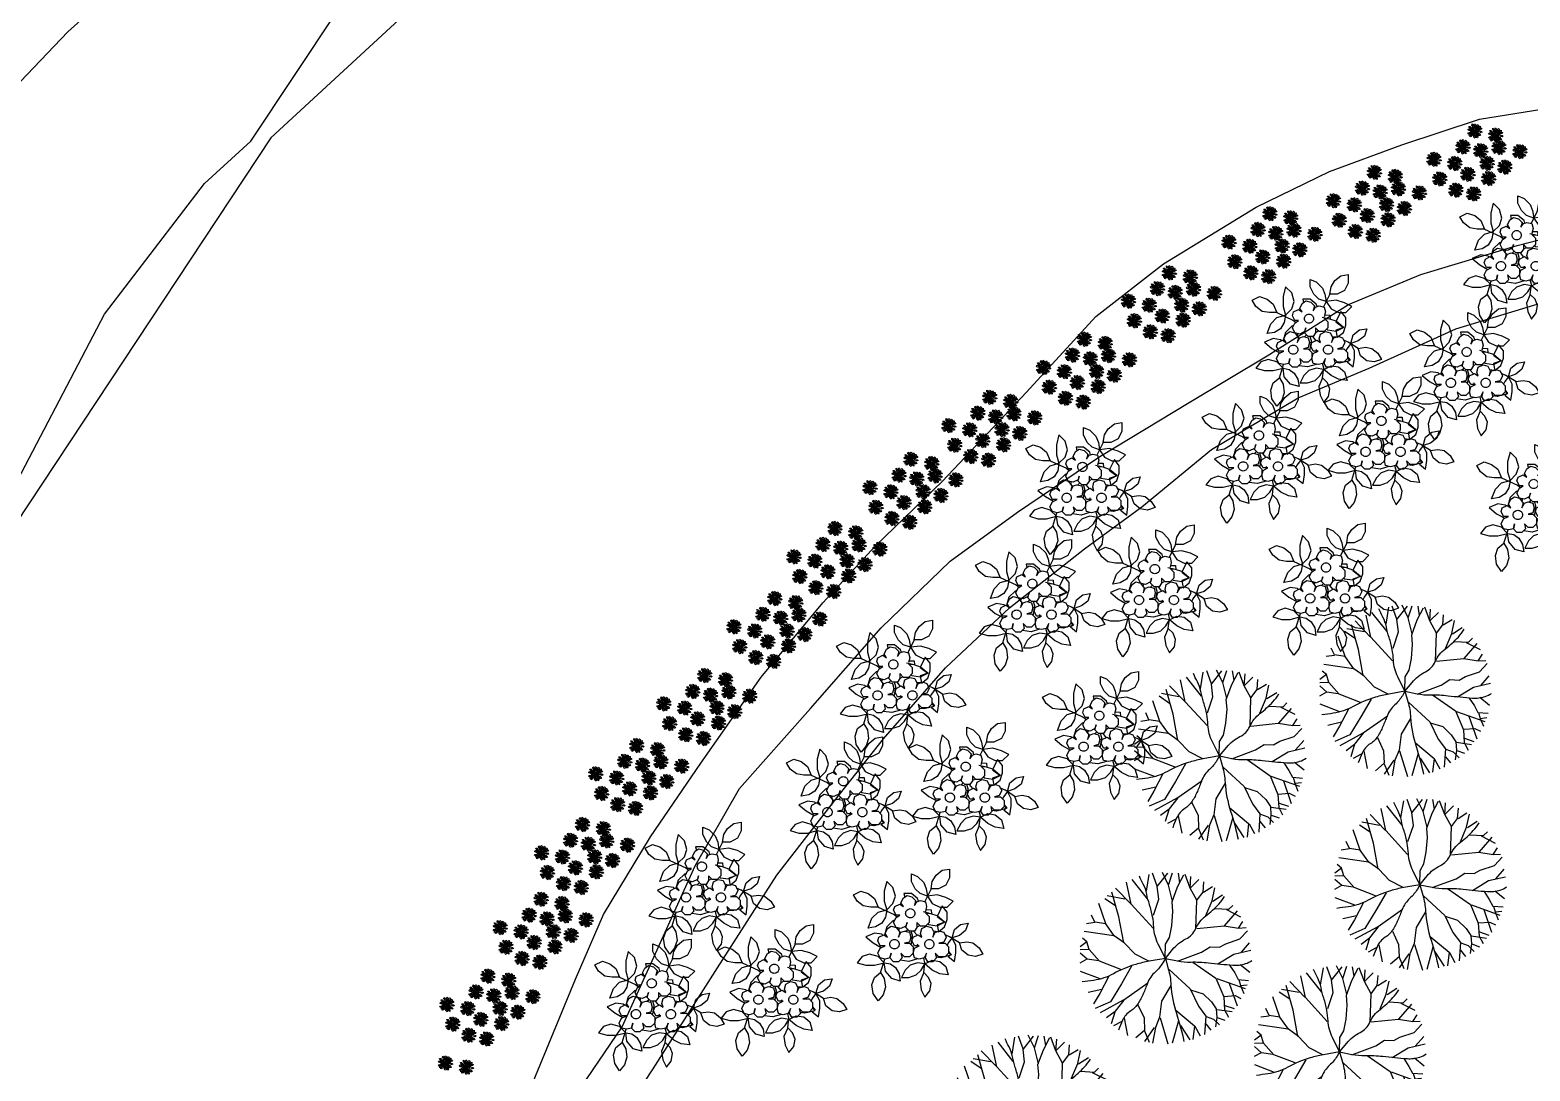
# Model space of a CAD drawing. Header units: millimetres. Extents: x 1101 to 4203, y 1053 to 1744.
# Drawn here: x 1389.92 to 1432.53, y 1653.85 to 1683.42 of the extents above; entities that cross this region are included whole.
import ezdxf

# ---------------------------------------------------------------- set-up
doc = ezdxf.new("R2010")
doc.units = ezdxf.units.MM
doc.layers.add('01_Fina', color=7, linetype='Continuous')
doc.layers.add('NEW_PLANTS', color=7, linetype='Continuous')
doc.styles.get("Standard").update_dxf_attribs({"font": 'arial.ttf'})

# ---------------------------------------------------------------- blocks, each defined once
blk = doc.blocks.new('shrubs1')
at = {"color": 70}
for points in [[(4341.3, 946.2, -0.243115), (4336, 947.1, -0.399574), (4341, 948.9, -0.151757), (4338.9, 947.7, -0.102993), (4341.3, 946.2, 4.231592)], [(4339.9, 942.8, -0.243115), (4336.2, 942.8, -0.399574), (4339.3, 944.7, -0.151757), (4338.1, 943.6, -0.102993), (4339.9, 942.8, 4.231592)], [(4340.8, 952, -0.243115), (4338.9, 955.2, -0.399574), (4342.1, 953.4, -0.151757), (4340.5, 953.9, -0.102993), (4340.8, 952, 4.231592)], [(4344.3, 940.9, -0.243115), (4340.3, 937.4, -0.399574), (4341.9, 942.4, -0.151757), (4341.7, 940, -0.102993), (4344.3, 940.9, 4.231592)], [(4343.5, 944.2, -0.243115), (4340.3, 942.3, -0.399574), (4342, 945.6, -0.151757), (4341.5, 943.9, -0.102993), (4343.5, 944.2, 4.231592)], [(4343.6, 948, -0.243115), (4340.4, 949.8, -0.399574), (4344, 949.9, -0.151757), (4342.4, 949.5, -0.102993), (4343.6, 948, 4.231592)], [(4343.5, 951.8, -0.243115), (4341, 956.5, -0.399574), (4345.5, 953.8, -0.151757), (4343.2, 954.6, -0.102993), (4343.5, 951.8, 4.231592)], [(4346.3, 943.4, -0.338305), (4343, 941.8, -0.306628), (4345.4, 945.5, -0.198031), (4344.3, 943.1, -0.284575), (4346.3, 943.4, 2.19888)], [(4344.5, 955, -0.243115), (4344.4, 958.8, -0.399574), (4346.3, 955.6, -0.151757), (4345.2, 956.8, -0.102993), (4344.5, 955, 4.231592)], [(4347.4, 937.5, -0.243115), (4345.6, 934.3, -0.399574), (4345.5, 937.9, -0.151757), (4345.9, 936.3, -0.102993), (4347.4, 937.5, 4.231592)], [(4347, 950.2, -0.338305), (4347.7, 953.8, -0.306628), (4349.1, 949.7, -0.198031), (4347.9, 952, -0.284575), (4347, 950.2, 2.19888)], [(4350.4, 941.8, -0.243115), (4350.4, 938.1, -0.399574), (4348.5, 941.2, -0.151757), (4349.7, 940, -0.102993), (4350.4, 941.8, 4.231592)], [(4349.4, 953.6, -0.243115), (4351.5, 958.5, -0.399574), (4352.1, 953.3, -0.151757), (4351.3, 955.6, -0.102993), (4349.4, 953.6, 4.231592)], [(4352.1, 938.3, -0.243115), (4352.1, 934.6, -0.399574), (4350.2, 937.7, -0.151757), (4351.4, 936.5, -0.102993), (4352.1, 938.3, 4.231592)], [(4351.4, 952, -0.243115), (4354.6, 953.9, -0.399574), (4352.8, 950.6, -0.151757), (4353.3, 952.3, -0.102993), (4351.4, 952, 4.231592)], [(4351.8, 944.5, -0.243115), (4355.1, 942.6, -0.399574), (4351.4, 942.6, -0.151757), (4353, 942.9, -0.102993), (4351.8, 944.5, 4.231592)], [(4353.3, 941.7, -0.243115), (4356, 937.1, -0.399574), (4351.4, 939.6, -0.151757), (4353.7, 938.9, -0.102993), (4353.3, 941.7, 4.231592)], [(4352.8, 947.4, -0.338305), (4356.3, 946, -0.306628), (4352, 945.3, -0.198031), (4354.5, 946.1, -0.284575), (4352.8, 947.4, 2.19888)], [(4353.6, 954.2, -0.243115), (4356.8, 956, -0.399574), (4355.1, 952.8, -0.151757), (4355.5, 954.4, -0.102993), (4353.6, 954.2, 4.231592)], [(4354.8, 944.1, -0.243115), (4359.1, 940.9, -0.399574), (4353.9, 941.4, -0.151757), (4356.3, 941.7, -0.102993), (4354.8, 944.1, 4.231592)], [(4355.3, 947.2, -0.243115), (4360.5, 946.2, -0.399574), (4355.6, 944.4, -0.151757), (4357.6, 945.7, -0.102993), (4355.3, 947.2, 4.231592)], [(4356.7, 950.5, -0.243115), (4360.4, 950.5, -0.399574), (4357.2, 948.6, -0.151757), (4358.5, 949.8, -0.102993), (4356.7, 950.5, 4.231592)]]:
    blk.add_lwpolyline(points, format="xyb", dxfattribs=at)
at = {"color": 46, "lineweight": 25}
for points in [[(4338.2, 943.6), (4340.3, 943.9)], [(4341.8, 940), (4343.1, 942.4)], [(4346.4, 948.9), (4342.3, 949.6)], [(4348.3, 946.7), (4344.5, 943.3)], [(4347.2, 953.2), (4345.2, 956.6)], [(4348.3, 946.7), (4348, 951.6)], [(4353.6, 939.1), (4348.3, 946.7)], [(4353, 943), (4349.9, 944.4)], [(4356.2, 941.8), (4354.5, 942.3)], [(4354.6, 953.5), (4355.4, 954.4)], [(4357.5, 945.6), (4355.4, 945.4)]]:
    blk.add_lwpolyline(points, dxfattribs=at)
for points in [[(4348.3, 946.7, 0.071347), (4339, 947.6, 7.890142)], [(4348.3, 946.7, 0.082733), (4340.6, 953.7, 20.273115)], [(4348.3, 946.7, 0.216963), (4341.6, 944.1, -0.417545)], [(4348.3, 946.7, 0.118288), (4343.4, 954.5, 14.536196)], [(4345.8, 936.4, -0.068386), (4348.3, 946.7, 3.442757)], [(4348.3, 946.7, -0.116255), (4353.2, 952.1, -0.060372)], [(4348.3, 946.7, -0.138137), (4358, 949.8, -6.895939)], [(4354.3, 946.2, 0.065358), (4348.3, 946.7, 1.516281)], [(4348.3, 946.7, -0.109166), (4349.7, 940.2, 0.286313)], [(4349.9, 949.1, 0.052373), (4351.3, 955.5, 35.05362)], [(4351.4, 936.7, 0.100215), (4350.9, 939.7, -1.505929)]]:
    blk.add_lwpolyline(points, format="xyb", dxfattribs=at)
at = {"color": 0, "flags": 1}
for tag, p in [('ITEM', (4350.4, 947)), ('SIZE', (4350.4, 945.8))]:
    blk.add_attdef(tag, p, '', height=0.5, dxfattribs=at)
blk = doc.blocks.new('s1')
blk.add_blockref('shrubs1', (0, 0))
blk = doc.blocks.new('shrubs')
at = {"layer": 'NEW_PLANTS', "color": 70, "linetype": 'Continuous'}
for points in [[(4514.12, 913.75), (4515.23, 913.3), (4516.33, 912.2), (4516.77, 911.1), (4516.99, 909.78), (4515.67, 910.22), (4514.79, 911.1), (4514.12, 912.42)], [(4520.96, 914.63), (4520.96, 913.08), (4520.3, 911.76), (4518.98, 911.1), (4517.65, 911.1), (4517.87, 912.42), (4518.54, 913.53), (4519.64, 914.41)], [(4503.76, 910), (4505.08, 910.66), (4506.4, 910.22), (4507.51, 909.33), (4508.17, 907.79), (4506.85, 907.79), (4505.52, 908.01), (4504.42, 908.89)], [(4509.71, 912.42), (4509.27, 910.66), (4509.27, 908.89), (4509.71, 907.35), (4510.82, 908.45), (4511.26, 909.78), (4510.82, 911.32)], [(4521.62, 908.89), (4520.3, 909.55), (4518.76, 910), (4516.99, 909.78), (4517.87, 908.45), (4519.2, 907.79), (4520.52, 907.79)], [(4518.98, 903.38), (4520.08, 904.26), (4520.52, 905.58), (4520.52, 906.91), (4519.64, 908.01), (4518.73, 906.15), (4520.1, 905.12), (4518.73, 904.64)], [(4506.4, 904.04), (4507.07, 905.8), (4508.17, 906.91), (4509.71, 907.35), (4509.49, 906.03), (4508.83, 904.92), (4507.73, 904.26)], [(4524.27, 904.92), (4523.83, 903.6), (4522.73, 902.72), (4521.4, 902.28), (4521.84, 903.82), (4522.95, 904.7)], [(4526.92, 899.41), (4525.59, 898.97), (4524.27, 899.19), (4523.17, 900.07), (4522.73, 901.39), (4524.05, 901.61), (4525.15, 901.39), (4526.25, 900.51)], [(4504.42, 897.86), (4505.96, 897.42), (4507.51, 897.42), (4509.27, 897.86), (4508.17, 898.97), (4506.63, 899.41), (4505.3, 898.97)], [(4512.14, 894.55), (4510.6, 895), (4509.49, 896.32), (4509.27, 897.86), (4510.37, 897.64), (4511.26, 896.98), (4511.92, 895.88)], [(4512.36, 895.22), (4513.68, 895.22), (4515.01, 895.66), (4515.89, 896.54), (4516.55, 897.64), (4515.23, 897.86), (4513.9, 897.42), (4513.02, 896.54)], [(4520.74, 895.66), (4519.2, 895.88), (4517.87, 896.54), (4516.55, 897.64), (4517.87, 898.3), (4519.2, 898.08), (4520.3, 897.2)], [(4508.17, 891.03), (4507.29, 892.35), (4507.07, 893.89), (4507.51, 895.22), (4508.61, 896.1), (4509.27, 895), (4509.49, 893.45), (4509.05, 892.13)], [(4516.55, 891.69), (4517.43, 892.79), (4517.65, 894.11), (4517.21, 895.22), (4516.33, 896.1), (4515.67, 894.55), (4515.89, 893.01)]]:
    blk.add_lwpolyline(points, close=True, dxfattribs=at)
for points in [[(4517.65, 911.1), (4516.51, 908.81)], [(4512.61, 908.04), (4512.58, 907.98)], [(4515.38, 908.87), (4515.23, 909.33), (4514.12, 910.22), (4512.8, 910.22), (4512.94, 909.6)], [(4508.17, 907.79), (4511.04, 906.47), (4511.57, 906.06)], [(4511.15, 905.48), (4510.82, 905.36), (4509.71, 904.26), (4509.29, 902.8)], [(4517.1, 904.86), (4517.21, 904.7), (4518.76, 904.48), (4520.08, 905.14), (4518.76, 906.25), (4517.63, 906.63), (4516.28, 906.94)], [(4516.73, 907.38), (4517.65, 907.35), (4517.7, 906.63), (4516.76, 906.69)], [(4509.02, 902.78), (4508.83, 902.94), (4507.51, 903.16), (4505.96, 902.5), (4507.29, 901.39), (4508.74, 900.56)], [(4511.78, 903.65), (4511.92, 903.82), (4511.94, 904.04)], [(4513.48, 903.84), (4513.12, 903.47)], [(4513.13, 903.47), (4513.24, 903.6)], [(4513.25, 904.76), (4513.28, 904.74)], [(4514.03, 901.09), (4514.12, 901.17), (4514.34, 902.72), (4514.11, 903.52)], [(4514.52, 903.52), (4515.14, 902.77)], [(4515.65, 904.51), (4515.23, 904.26), (4515.11, 904.26)], [(4518.78, 903.4), (4518.09, 903.48)], [(4518.37, 903.26), (4518.15, 903.21)], [(4522.73, 901.39), (4520.96, 902.5), (4520.15, 902.86)], [(4514.45, 900.25), (4514.6, 900.19)], [(4515.42, 900.83), (4515.23, 901.17)], [(4520.8, 899.88), (4521.27, 899.28), (4520.74, 898.97), (4521.84, 898.08), (4522.06, 899.63), (4522.06, 900.95), (4521.4, 902.28), (4520.74, 901.39), (4520.52, 900.95)], [(4508.61, 896.1), (4509.35, 898.5)], [(4515.25, 898.56), (4515.23, 898.53), (4513.68, 898.08), (4512.14, 898.3), (4512.11, 898.33)], [(4516.33, 896.1), (4516.55, 897.86), (4516.35, 898.68)], [(4516.8, 899.33), (4516.75, 899.35)], [(4520.8, 899.76), (4521.18, 899.19), (4519.42, 898.75), (4518.57, 898.85)]]:
    blk.add_lwpolyline(points, dxfattribs=at)
at = {"layer": 'NEW_PLANTS', "color": 30, "linetype": 'Continuous', "true_color": 0xf26722}
blk.add_lwpolyline([(4516.64, 906.81), (4517.3, 906.15), (4517.3, 905.06), (4516.64, 904.4), (4515.76, 904.4), (4515.11, 905.06), (4515.11, 904.18), (4514.67, 903.52), (4513.79, 903.52), (4513.13, 904.18), (4513.35, 905.06), (4513.13, 904.4), (4512.26, 903.96), (4511.38, 904.18), (4510.94, 905.06), (4511.38, 905.93), (4512.04, 906.37), (4511.38, 906.37), (4510.94, 907.25), (4511.16, 907.91), (4512.04, 908.34), (4512.7, 907.91), (4512.26, 908.56), (4512.7, 909.44), (4513.35, 909.88), (4514.23, 909.66), (4514.89, 909), (4514.67, 908.12), (4515.11, 908.78), (4515.76, 909), (4516.64, 908.78), (4516.86, 907.91), (4516.64, 907.03)], dxfattribs=at)
for points in [[(4513.1, 906.71, -0.098476), (4513.16, 907.03, -0.098485), (4513.34, 907.29, -0.098498), (4513.61, 907.47, -0.098507), (4513.93, 907.54, -0.098507), (4514.24, 907.47, -0.098498), (4514.51, 907.29, -0.098485), (4514.69, 907.03, -0.098476), (4514.75, 906.71, -0.098476), (4514.69, 906.39, -0.098485), (4514.51, 906.12, -0.098498), (4514.24, 905.94, -0.098507), (4513.93, 905.88, -0.098507), (4513.61, 905.94, -0.098498), (4513.34, 906.12, -0.098485), (4513.16, 906.39, -0.098476)], [(4510.27, 901.17, -0.098476), (4510.33, 901.49, -0.098485), (4510.51, 901.76, -0.098498), (4510.78, 901.94, -0.098507), (4511.1, 902, -0.098507), (4511.42, 901.94, -0.098498), (4511.68, 901.76, -0.098485), (4511.86, 901.49, -0.098476), (4511.93, 901.17, -0.098476), (4511.86, 900.86, -0.098485), (4511.68, 900.59, -0.098498), (4511.42, 900.41, -0.098507), (4511.1, 900.34, -0.098507), (4510.78, 900.41, -0.098498), (4510.51, 900.59, -0.098485), (4510.33, 900.86, -0.098476)], [(4516.51, 901.17, -0.098476), (4516.57, 901.49, -0.098485), (4516.75, 901.76, -0.098498), (4517.02, 901.94, -0.098507), (4517.34, 902, -0.098507), (4517.66, 901.94, -0.098498), (4517.93, 901.76, -0.098485), (4518.11, 901.49, -0.098476), (4518.17, 901.17, -0.098476), (4518.11, 900.86, -0.098485), (4517.93, 900.59, -0.098498), (4517.66, 900.41, -0.098507), (4517.34, 900.34, -0.098507), (4517.02, 900.41, -0.098498), (4516.75, 900.59, -0.098485), (4516.57, 900.86, -0.098476)]]:
    blk.add_lwpolyline(points, format="xyb", close=True, dxfattribs=at)
for points in [[(4509.41, 900.89), (4508.53, 900.89), (4508.1, 901.77), (4508.31, 902.43), (4509.19, 902.87), (4509.85, 902.43), (4509.41, 903.08), (4509.85, 903.96), (4510.51, 904.4), (4511.38, 904.18), (4512.04, 903.3), (4511.82, 902.43), (4512.26, 903.3), (4512.92, 903.52), (4513.79, 903.3), (4514.01, 902.43), (4513.79, 901.55), (4512.92, 901.33), (4513.79, 901.33), (4514.45, 900.67), (4514.45, 899.58), (4513.79, 898.92), (4512.92, 898.92), (4512.26, 899.58), (4512.48, 898.7), (4511.82, 898.04), (4510.94, 898.04), (4510.29, 898.7), (4510.51, 899.58), (4510.29, 898.7), (4509.41, 898.48), (4508.53, 898.7), (4508.1, 899.58), (4508.53, 900.46)], [(4515.54, 900.89), (4514.67, 900.89), (4514.23, 901.77), (4514.45, 902.43), (4515.33, 902.87), (4515.98, 902.43), (4515.76, 903.08), (4515.98, 903.96), (4516.86, 904.4), (4517.74, 904.18), (4518.17, 903.3), (4517.95, 902.43), (4518.39, 903.3), (4519.27, 903.52), (4519.93, 903.3), (4520.36, 902.43), (4519.93, 901.55), (4519.05, 901.33), (4520.15, 901.33), (4520.8, 900.67), (4520.8, 899.58), (4520.15, 898.92), (4519.05, 898.92), (4518.39, 899.58), (4518.61, 898.7), (4517.95, 898.04), (4517.08, 898.04), (4516.64, 898.7), (4516.86, 899.58), (4516.42, 898.7), (4515.54, 898.48), (4514.67, 898.7), (4514.45, 899.58), (4514.67, 900.46)]]:
    blk.add_lwpolyline(points, close=True, dxfattribs=at)
blk = doc.blocks.new('tree9')
at = {"color": 106}
for p, q in [((948.53, 449.07), (947.84, 452.26)), ((950.91, 449.87), (948.69, 452.66)), ((950.75, 450.95), (951.14, 453.4)), ((952.34, 451.69), (951.65, 453.57)), ((952.34, 451.63), (953.87, 453.57)), ((953.99, 451.86), (953.08, 453.69)), ((953.99, 451.86), (954.56, 453.63)), ((955.3, 451.58), (956.21, 453.34)), ((955.64, 452.2), (955.41, 453.57)), ((957.12, 451.41), (956.38, 453.4)), ((957.12, 451.41), (957.24, 453.12)), ((957.12, 451.41), (958.38, 452.66)), ((959, 450.84), (959.11, 452.31)), ((947.61, 449.81), (945.05, 450.27)), ((946.75, 447.25), (945.73, 450.84)), ((948.46, 449.12), (946.24, 451.41)), ((952.56, 449.81), (952.34, 451.63)), ((954.56, 449.53), (953.99, 451.86)), ((954.5, 449.41), (955.3, 451.58)), ((958.09, 449.64), (957.12, 451.41)), ((958.09, 449.64), (959, 450.84)), ((959.06, 450.84), (960.36, 451.63)), ((960.31, 449.58), (960.71, 451.47)), ((960.42, 449.53), (961.85, 450.44)), ((944.82, 446.22), (943.8, 449.19)), ((946.24, 448.84), (944.71, 449.87)), ((951.71, 445.6), (948.53, 449.07)), ((951.77, 447.47), (952.56, 449.81)), ((954.44, 445.94), (954.62, 447.99)), ((954.62, 447.99), (954.5, 449.41)), ((957.97, 445.49), (958.09, 449.64)), ((959.4, 447.42), (960.31, 449.58)), ((960.71, 448.44), (962.76, 448.33)), ((962.14, 445.94), (964.01, 448.11)), ((962.42, 448.28), (964.47, 447.25)), ((962.76, 448.33), (963.33, 448.9)), ((943.23, 446.39), (942.03, 446.22)), ((943.23, 446.46), (942.77, 447.47)), ((944.82, 446.22), (943.23, 446.46)), ((946.07, 444.46), (944.82, 446.22)), ((947.44, 443.43), (946.75, 447.25)), ((954.1, 444.23), (954.44, 445.94)), ((958.09, 445.54), (962.07, 445.94)), ((962.07, 445.94), (964.18, 445.6)), ((964.18, 445.6), (964.81, 446.57)), ((964.18, 445.6), (965.26, 445.65)), ((942.09, 443.6), (941.12, 442.87)), ((942.09, 443.6), (941.46, 444.12)), ((946.02, 444.46), (941.69, 445.09)), ((942.42, 442.46), (942.09, 443.6)), ((947.5, 443.43), (946.07, 444.46)), ((949.09, 441.78), (947.5, 443.43)), ((953.53, 443.27), (954.1, 444.23)), ((962.3, 443.32), (964.36, 444)), ((964.36, 444), (965.49, 445.2)), ((964.58, 442.06), (965.77, 443.43)), ((942.42, 442.46), (941.12, 442.41)), ((942.14, 441.05), (941.12, 441.95)), ((943.91, 440.76), (942.42, 442.46)), ((951.08, 440.76), (949.09, 441.78)), ((953.48, 441.27), (953.53, 443.27)), ((955.3, 440.76), (958.77, 442.06)), ((958.77, 442.06), (960.03, 442.87)), ((960.03, 442.87), (961.39, 442.81)), ((961.17, 440.36), (963.5, 441.78)), ((961.39, 442.81), (962.3, 443.32)), ((963.5, 441.78), (965.95, 442.35)), ((942.09, 441.05), (941.06, 440.48)), ((944.02, 438.19), (941.17, 439.27)), ((943.8, 440.81), (942.14, 441.05)), ((947.04, 439.56), (943.91, 440.76)), ((948.58, 440.02), (947.1, 437.45)), ((954.05, 439.56), (957.12, 436.72)), ((957.52, 440.65), (960.88, 438.31)), ((962.87, 440.19), (963.61, 439.05)), ((964.41, 440.3), (965.83, 439.16)), ((945.28, 438.59), (943.96, 436.08)), ((947.1, 437.45), (945.5, 434.83)), ((950.97, 437.57), (947.44, 435.07)), ((954.33, 437.23), (952.97, 434.95)), ((960.88, 438.31), (962.01, 435.58)), ((961, 438.25), (965.15, 436.77)), ((962.82, 437.57), (963.95, 434.26)), ((963.61, 439.05), (964.12, 438.08)), ((964.12, 438.08), (965.61, 437.97)), ((964.23, 438.08), (964.47, 437.23)), ((964.47, 437.23), (965.44, 437.34)), ((964.47, 437.23), (964.92, 436.08)), ((944.25, 436.66), (942.26, 436.2)), ((943.96, 436.08), (943.06, 434.55)), ((945.5, 434.83), (943.28, 433.86)), ((947.38, 435.07), (944.02, 433.24)), ((947.44, 435.07), (946.18, 433.47)), ((952.97, 434.95), (952.68, 432.61)), ((957.12, 436.72), (958.32, 434.21)), ((957.17, 436.6), (959, 436.03)), ((959, 436.03), (960.25, 434.83)), ((960.25, 434.83), (960.93, 433.81)), ((962.01, 435.58), (962.14, 433.7)), ((962.07, 435.64), (963.67, 435.75)), ((963.67, 435.75), (964.52, 435.35)), ((946.18, 433.42), (944.93, 432.5)), ((946.18, 433.47), (945.61, 431.64)), ((949.49, 434.43), (950.4, 432.5)), ((950.4, 432.5), (950.46, 430.68)), ((952.68, 432.61), (952.05, 431.13)), ((952.73, 432.5), (953.87, 428.74)), ((955.02, 433.64), (957.75, 431.36)), ((958.32, 434.21), (959.4, 432.78)), ((959.4, 432.78), (959.22, 430.1)), ((959.46, 432.73), (960.54, 432.33)), ((961, 432.56), (960.82, 431.19)), ((960.93, 433.81), (961, 432.56)), ((961, 433.75), (963.22, 433.42)), ((961.05, 432.56), (962.19, 432.16)), ((962.14, 433.7), (962.7, 432.61)), ((962.19, 434.32), (963.55, 433.86)), ((947.15, 431.99), (945.96, 431.36)), ((947.5, 432.45), (948.01, 429.94)), ((950.46, 430.68), (949.21, 429.6)), ((951.88, 431.13), (950.46, 429.09)), ((950.46, 430.62), (951.14, 428.97)), ((952.05, 431.13), (951.65, 428.85)), ((955.41, 432.1), (954.5, 428.85)), ((955.7, 431.42), (957.06, 429.31)), ((957.75, 431.36), (957.52, 429.37)), ((957.81, 431.31), (958.6, 429.88)), ((959.4, 431.64), (960.14, 430.74)), ((960.54, 432.33), (961.39, 431.48))]:
    blk.add_line(p, q, dxfattribs=at)
for points in [[(953.51, 441.18), (952.47, 443.26, -0.10411), (951.83, 445.71, 0.032984), (951.65, 447.25, 0.034072), (951.2, 449.01, -0.030956), (950.8, 450.55, 0.076171), (950.29, 451.98, -0.026216), (949.72, 453.17, 1.568784)], [(953.51, 441.18), (954.56, 442.46, -0.107856), (956.49, 444, 0.175024), (957.92, 445.49, -0.125464), (959.4, 447.36, 0.043348), (961.28, 449.07, 0.04978), (962.14, 450.21, -8.896609)], [(953.51, 441.18), (951.14, 440.76, 0.029099), (949.21, 440.3, 0.05336), (945.96, 438.94, -0.09082), (943.06, 437.97, -0.003401), (941.41, 437.74, 1.084963)], [(953.51, 441.18), (953.13, 440.53, -0.07796), (952.05, 439.22, 0.120857), (950.91, 437.57, -0.011392), (950.29, 436.03, -0.038005), (949.54, 434.61, -0.112949), (948.46, 433.53, 0.14803), (947.27, 432.16, 0.020427), (946.7, 430.74, 1.639795)], [(953.51, 441.18), (955.3, 440.81, 0.056937), (957.24, 440.65, -0.035612), (959.79, 440.53, 0.008822), (963.33, 440.19, 0.099585), (965.2, 440.41, 0.073278), (966.12, 440.87, -1.918828)], [(953.51, 441.18), (953.94, 439.67, -0.054456), (954.33, 437.34, 0.065281), (955.13, 433.13, -0.028329), (956.21, 429.09, 4.035528)]]:
    blk.add_lwpolyline(points, format="xyb", dxfattribs=at)
at = {"color": 106, "flags": 1}
for tag, p in [('ITEM', (953.79, 443.71)), ('SIZE', (953.53, 441.16))]:
    blk.add_attdef(tag, p, '', height=2.09, dxfattribs=at)
blk = doc.blocks.new('Borde del rio puyo')
at = {"xscale": 0.01683469536077231, "yscale": 0.01683469536077231, "zscale": 0.01683469536077231, "rotation": 94.04954479083334}
for p in [(1452.027, 1608.655), (1452.619, 1608.537), (1451.688, 1608.204), (1452.193, 1608.097), (1452.713, 1608.188), (1453.305, 1608.07), (1450.865, 1607.85), (1451.457, 1607.732), (1452.374, 1607.738), (1452.879, 1607.63), (1449.172, 1607.48), (1449.764, 1607.362), (1451.031, 1607.292), (1451.827, 1607.426), (1452.419, 1607.307), (1448.832, 1607.03), (1449.337, 1606.923), (1449.857, 1607.014), (1450.449, 1606.895), (1451.487, 1606.975), (1451.992, 1606.868), (1448.009, 1606.675), (1448.602, 1606.557), (1449.518, 1606.563), (1450.023, 1606.456), (1446.204, 1606.306), (1446.796, 1606.188), (1448.175, 1606.118), (1448.971, 1606.251), (1449.563, 1606.133), (1445.042, 1605.501), (1445.865, 1605.856), (1446.37, 1605.748), (1446.889, 1605.839), (1447.482, 1605.721), (1448.632, 1605.801), (1449.137, 1605.693), (1445.634, 1605.383), (1446.003, 1605.077), (1446.55, 1605.389), (1447.055, 1605.281), (1445.208, 1604.943), (1446.595, 1604.959), (1443.348, 1604.628), (1443.941, 1604.51), (1445.664, 1604.626), (1446.169, 1604.519), (1442.186, 1603.823), (1443.009, 1604.178), (1443.514, 1604.07), (1444.034, 1604.161), (1444.626, 1604.043), (1442.778, 1603.705), (1443.148, 1603.399), (1443.695, 1603.711), (1444.2, 1603.604), (1442.352, 1603.266), (1442.808, 1602.949), (1443.74, 1603.281), (1440.935, 1602.741), (1441.527, 1602.623), (1443.313, 1602.841), (1440.595, 1602.291), (1441.101, 1602.183), (1441.62, 1602.274), (1442.213, 1602.156), (1439.773, 1601.936), (1440.365, 1601.818), (1441.281, 1601.824), (1441.786, 1601.717), (1439.939, 1601.378), (1440.734, 1601.512), (1441.326, 1601.394), (1438.247, 1601.091), (1438.839, 1600.973), (1440.395, 1601.062), (1440.9, 1600.954), (1437.908, 1600.641), (1438.413, 1600.534), (1438.933, 1600.624), (1439.525, 1600.506), (1437.085, 1600.286), (1437.677, 1600.168), (1438.593, 1600.174), (1439.098, 1600.067), (1437.251, 1599.729), (1438.046, 1599.862), (1438.639, 1599.744), (1436.007, 1599.33), (1436.6, 1599.211), (1437.707, 1599.412), (1438.212, 1599.304), (1435.668, 1598.879), (1436.173, 1598.772), (1436.693, 1598.863), (1437.285, 1598.745), (1434.845, 1598.525), (1435.438, 1598.407), (1436.354, 1598.412), (1436.859, 1598.305), (1435.011, 1597.967), (1435.807, 1598.1), (1436.399, 1597.982), (1435.467, 1597.65), (1435.973, 1597.543), (1433.848, 1597.364), (1434.44, 1597.245), (1432.685, 1596.559), (1433.508, 1596.913), (1434.013, 1596.806), (1434.533, 1596.897), (1435.125, 1596.779), (1433.278, 1596.441), (1433.647, 1596.134), (1434.194, 1596.446), (1434.699, 1596.339), (1432.851, 1596.001), (1434.239, 1596.016), (1432.14, 1595.378), (1433.308, 1595.684), (1433.813, 1595.577), (1431.801, 1594.928), (1432.732, 1595.26), (1432.825, 1594.911), (1430.978, 1594.573), (1431.57, 1594.455), (1432.306, 1594.821), (1432.486, 1594.461), (1433.418, 1594.793), (1431.144, 1594.016), (1431.939, 1594.149), (1432.531, 1594.031), (1432.991, 1594.354), (1431.6, 1593.699), (1432.105, 1593.591), (1430.149, 1593.188), (1429.81, 1592.737), (1430.741, 1593.07), (1430.835, 1592.721), (1428.987, 1592.383), (1430.315, 1592.63), (1431.427, 1592.603), (1429.579, 1592.265), (1429.948, 1591.959), (1430.495, 1592.271), (1431.001, 1592.163), (1429.153, 1591.825), (1429.609, 1591.508), (1430.541, 1591.84), (1428.217, 1591.202), (1428.81, 1591.084), (1430.114, 1591.401), (1427.878, 1590.752), (1428.383, 1590.645), (1428.903, 1590.736), (1429.495, 1590.617), (1427.055, 1590.398), (1427.648, 1590.279), (1428.564, 1590.285), (1429.069, 1590.178), (1427.221, 1589.84), (1428.017, 1589.973), (1428.609, 1589.855), (1427.677, 1589.523), (1428.183, 1589.416), (1426.677, 1588.958), (1426.338, 1588.508), (1427.27, 1588.84), (1427.363, 1588.491), (1425.515, 1588.153), (1426.107, 1588.035), (1426.843, 1588.4), (1427.024, 1588.041), (1427.955, 1588.373), (1425.681, 1587.596), (1426.477, 1587.729), (1427.069, 1587.611), (1427.529, 1587.934), (1426.137, 1587.279), (1426.642, 1587.171), (1425.501, 1586.833), (1425.162, 1586.383), (1426.094, 1586.715), (1426.187, 1586.366), (1424.339, 1586.028), (1424.932, 1585.91), (1425.667, 1586.275), (1425.848, 1585.916), (1426.779, 1586.248), (1424.505, 1585.47), (1425.301, 1585.604), (1425.893, 1585.486), (1426.353, 1585.808), (1424.961, 1585.153), (1425.467, 1585.046), (1423.99, 1584.652), (1423.65, 1584.202), (1424.582, 1584.534), (1422.827, 1583.847), (1424.155, 1584.094), (1424.675, 1584.185), (1425.267, 1584.067), (1423.42, 1583.729), (1423.789, 1583.423), (1424.336, 1583.735), (1424.841, 1583.627), (1422.993, 1583.289), (1423.45, 1582.972), (1424.381, 1583.305), (1423.955, 1582.865), (1422.785, 1582.182), (1423.378, 1582.063)]:
    blk.add_blockref('s1', p, dxfattribs=at)
for name, p, xscale, yscale, zscale in [('shrubs', (716.09, 1533.756), 0.1586335689872081, 0.1586335689872081, 0.1586335689872081), ('shrubs', (710.19, 1531.383), 0.1586335689872081, 0.1586335689872081, 0.1586335689872081), ('shrubs', (714.667, 1530.439), 0.1586335689872081, 0.1586335689872081, 0.1586335689872081), ('shrubs', (712.246, 1528.48), 0.1586335689872081, 0.1586335689872081, 0.1586335689872081), ('shrubs', (708.767, 1528.067), 0.1586335689872081, 0.1586335689872081, 0.1586335689872081), ('shrubs', (703.754, 1527.174), 0.1586335689872081, 0.1586335689872081, 0.1586335689872081), ('shrubs', (716.571, 1526.689), 0.1586335689872081, 0.1586335689872081, 0.1586335689872081), ('shrubs', (705.81, 1524.271), 0.1586335689872081, 0.1586335689872081, 0.1586335689872081), ('shrubs', (710.671, 1524.316), 0.1586335689872081, 0.1586335689872081, 0.1586335689872081), ('shrubs', (702.331, 1523.858), 0.1586335689872081, 0.1586335689872081, 0.1586335689872081), ('tree9', (1242.968, 1578.573), 0.1950770953426661, 0.1950770953426661, 0.1950770953426661), ('shrubs', (698.382, 1521.563), 0.1586335689872081, 0.1586335689872081, 0.1586335689872081), ('shrubs', (704.234, 1520.107), 0.1586335689872081, 0.1586335689872081, 0.1586335689872081), ('tree9', (1237.699, 1576.733), 0.1950770953426661, 0.1950770953426661, 0.1950770953426661), ('shrubs', (700.438, 1518.66), 0.1586335689872081, 0.1586335689872081, 0.1586335689872081), ('shrubs', (696.959, 1518.246), 0.1586335689872081, 0.1586335689872081, 0.1586335689872081), ('tree9', (1243.393, 1573.076), 0.1950770953426661, 0.1950770953426661, 0.1950770953426661), ('shrubs', (692.942, 1515.823), 0.1586335689872081, 0.1586335689872081, 0.1586335689872081), ('shrubs', (698.862, 1514.496), 0.1586335689872081, 0.1586335689872081, 0.1586335689872081), ('tree9', (1236.161, 1570.985), 0.1950770953426661, 0.1950770953426661, 0.1950770953426661), ('shrubs', (694.998, 1512.92), 0.1586335689872081, 0.1586335689872081, 0.1586335689872081), ('shrubs', (691.518, 1512.507), 0.1586335689872081, 0.1586335689872081, 0.1586335689872081), ('tree9', (1241.111, 1568.331), 0.1950770953426661, 0.1950770953426661, 0.1950770953426661), ('tree9', (1232.348, 1566.362), 0.1950770953426661, 0.1950770953426661, 0.1950770953426661)]:
    blk.add_blockref(name, p, dxfattribs=dict(xscale=xscale, yscale=yscale, zscale=zscale))

msp = doc.modelspace()

# ---------------------------------------------------------------- linework, layer by layer
msp.add_spline([(1206.55, 1742.411), (1198.036, 1713.245), (1191.712, 1699.458), (1188.115, 1692.655), (1185.804, 1676.355), (1188.204, 1664.121), (1192.37, 1645.395), (1198.957, 1631.579), (1205.919, 1617.923), (1212.006, 1606.116), (1219.798, 1593.741), (1226.027, 1584.556), (1235.412, 1573.916), (1239.381, 1569.044), (1262.456, 1553.753), (1273.817, 1547.943), (1292.279, 1545.864), (1304.629, 1545.032), (1323.86, 1547.241), (1343.768, 1554.244), (1348.177, 1560.24), (1355.099, 1558.478), (1361.05, 1563.528), (1368.811, 1564.744), (1375.81, 1569.684), (1387.223, 1575.308), (1397.875, 1585.58), (1409.717, 1597.182), (1418.41, 1615.582), (1419.855, 1625.077), (1420.374, 1641.997), (1422.228, 1651.701), (1429.173, 1651.447), (1435.26, 1654.709), (1443.361, 1656.59), (1455.3, 1651.182), (1462.27, 1643.182), (1465.927, 1633.22), (1474.194, 1620.717), (1478.652, 1616.668), (1481.052, 1602.658), (1484.132, 1591.314), (1484.891, 1574.332), (1484.358, 1564.209), (1486.422, 1559.181), (1489.394, 1548.073), (1492.669, 1543.867), (1495.886, 1536.945), (1501.551, 1533.066), (1522.852, 1526.997), (1548.84, 1524.652), (1563.366, 1519.91), (1597.015, 1518.916), (1608.069, 1518.759), (1621.874, 1530.8), (1629.228, 1540.852), (1637.328, 1541.751), (1654.578, 1528.415), (1666.447, 1514.072), (1678.809, 1502.283), (1683.259, 1485.417), (1688.258, 1473.248), (1696.093, 1461.999), (1707.128, 1455.142), (1716.579, 1451.321), (1728.091, 1440.45), (1739.119, 1428.492), (1751.998, 1419.885), (1768.138, 1407.716), (1779.751, 1403.892), (1792.302, 1394.742), (1800.327, 1389.872), (1811.751, 1382.948), (1818.472, 1377.635), (1820.168, 1369.015), (1828.212, 1360.848), (1834.333, 1353.311), (1847.27, 1343.538), (1858.598, 1336.789), (1868.42, 1330.801), (1878.399, 1329.631), (1894.155, 1331.085)], degree=3)
at = {"layer": '01_Fina'}
for points in [[(1400.918, 1692.286), (1390.99, 1683.367), (1377.684, 1669.417), (1371.217, 1657.13), (1367.847, 1642.204), (1361.545, 1631.506), (1356.535, 1619.037), (1346.06, 1613.94), (1331.205, 1604.822)], [(1407.079, 1689.879), (1396.762, 1680.35), (1386.064, 1664.199), (1385.429, 1659.175), (1382.196, 1653.792), (1379.911, 1645.174), (1376.186, 1638.396), (1371.682, 1630.285), (1365.01, 1622.285), (1363.665, 1614.744), (1355.714, 1611.633), (1347.986, 1607.466), (1340.091, 1602.799), (1337.644, 1600.522)]]:
    msp.add_lwpolyline(points, dxfattribs=at)
at = {"layer": '01_Fina', "linetype": 'Continuous'}
for points in [[(1362.834, 1622.524), (1363.449, 1625.33), (1369.992, 1629.068), (1371.616, 1632.182), (1373.001, 1636.489), (1375.218, 1640.37), (1379.235, 1647.64), (1379.74, 1652.398), (1382.11, 1655.046), (1383.62, 1658.325), (1384.514, 1659.442), (1384.624, 1662.501), (1385.53, 1665.58), (1389.143, 1669.825), (1392.028, 1675.349), (1394.87, 1679.053), (1396.188, 1680.26), (1398.648, 1683.958)], [(1403.962, 1652.944), (1405.412, 1656.454), (1406.212, 1658.294), (1407.542, 1660.504), (1408.972, 1662.594), (1410.682, 1665.034), (1412.442, 1667.144), (1413.932, 1668.764), (1415.842, 1670.604), (1418.222, 1673.134), (1420.192, 1675.284), (1422.112, 1676.774), (1424.752, 1678.384), (1426.832, 1679.394), (1428.882, 1680.154), (1431.092, 1680.884), (1434.102, 1681.364)], [(1405.572, 1653.394), (1406.742, 1655.104), (1407.782, 1657.394), (1408.812, 1659.674), (1410.072, 1661.874), (1412.092, 1664.144), (1414.092, 1666.434), (1416.052, 1668.334), (1417.972, 1669.724), (1420.312, 1671.304), (1422.842, 1672.834), (1425.062, 1674.164), (1427.372, 1675.624), (1429.422, 1676.474), (1432.162, 1677.294), (1434.252, 1677.834)], [(1406.102, 1651.614), (1407.622, 1653.914), (1409.442, 1656.784), (1411.132, 1659.414), (1412.772, 1661.524), (1414.162, 1663.284), (1415.922, 1665.304), (1417.742, 1667.004), (1419.872, 1668.684), (1421.502, 1669.874), (1423.482, 1671.504), (1425.942, 1672.974), (1427.962, 1673.814), (1430.422, 1674.934), (1433.162, 1675.764)]]:
    msp.add_lwpolyline(points, dxfattribs=at)

# ---------------------------------------------------------------- block references
msp.add_blockref('Borde del rio puyo', (0, 0))

doc.saveas('drawing.dxf')
